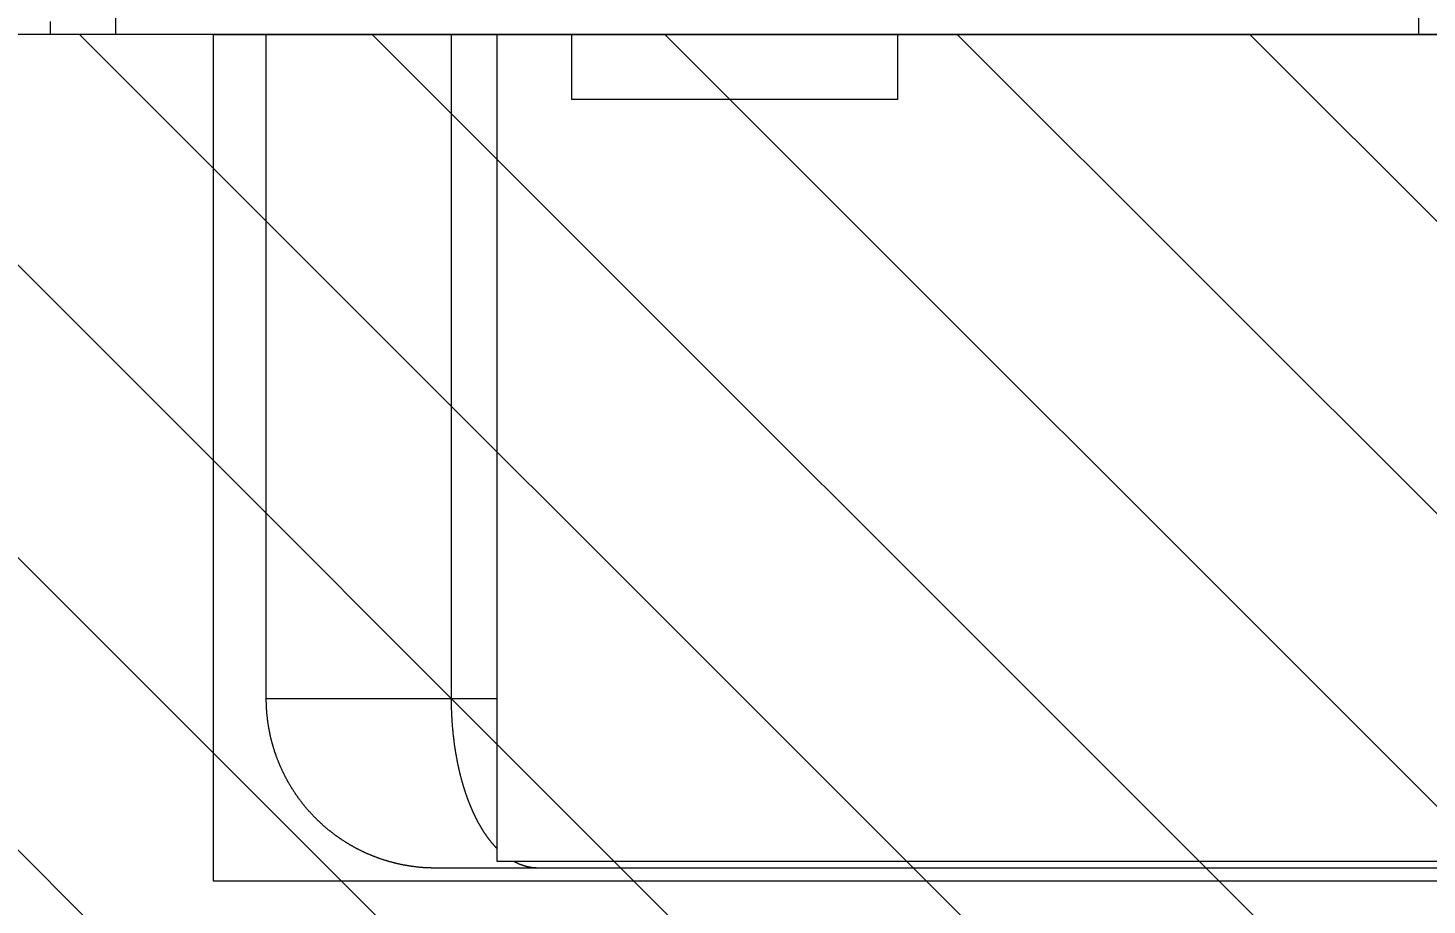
# Model space of a CAD drawing. Header units: millimetres. Extents: x 5622 to 8918, y 2044 to 6634.
# Drawn here: x 7401 to 7422.47, y 2897.48 to 2910.95 of the extents above; entities that cross this region are included whole.
import ezdxf

# ---------------------------------------------------------------- set-up
doc = ezdxf.new("R2010")
doc.units = ezdxf.units.MM
doc.linetypes.add('BEARBEITUNGEN', pattern=[0])
doc.linetypes.add('NASCOSTA', pattern=[9.525, 6.35, -3.175])
doc.layers.add('DS_ST_quote 1_50', color=7, linetype='Continuous')
for name, color, linetype, lineweight in [('F_ARREDI', 7, 'Continuous', 5), ('F_FERRAMENTA', 253, 'Continuous', 5), ('F_Guide', 1, 'Continuous', 9), ('F_MULTI laminato OPACO_retino', 1, 'Continuous', 5), ('F_Proiezioni', 253, 'NASCOSTA', 9)]:
    doc.layers.add(name, color=color, linetype=linetype, lineweight=lineweight)
doc.styles.add('ARIAL', font='arial.ttf')
doc.dimstyles.new('ISO-100', dxfattribs={"dimtxt": 100, "dimasz": 5, "dimexe": 0.25, "dimexo": 6, "dimgap": 6, "dimtad": 1, "dimtxsty": 'ARIAL', "dimblk": 'ARCHTICK', "dimcen": 2.5, "dimdle": 15, "dimse1": 1, "dimse2": 1, "dimclrd": 256, "dimclre": 256, "dimclrt": 256, "dimadec": 0, "dimazin": 0, "dimtfac": 1, "dimtmove": 0, "dimatfit": 3, "dimldrblk": 'ARCHTICK', "dimfxl": 1, "dimlwd": -1, "dimlwe": -1, "dimarcsym": 0})

# ---------------------------------------------------------------- blocks, each defined once
blk = doc.blocks.new('CERNIERA_batttuta_pianta')
at = {"layer": 'F_FERRAMENTA'}
for p, q in [((813204.311, 528412.963), (813204.311, 528415.163)), ((813224.311, 528412.963), (813224.311, 528415.163)), ((813188.411, 528412.963), (813225.311, 528412.963)), ((813210.923, 528412.963), (813210.923, 528412.963)), ((813217.698, 528412.963), (813217.698, 528412.963)), ((813218.459, 528400.263), (813218.459, 528412.963)), ((813219.159, 528402.763), (813219.159, 528412.963)), ((813222.001, 528402.763), (813222.001, 528412.963)), ((813225.311, 528412.963), (813225.311, 528413.163)), ((813218.459, 528402.763), (813219.159, 528402.763)), ((813219.157, 528402.644), (813219.158, 528402.653)), ((813219.158, 528402.712), (813219.159, 528402.72)), ((813219.158, 528402.703), (813219.158, 528402.712)), ((813219.158, 528402.695), (813219.158, 528402.703)), ((813219.158, 528402.686), (813219.158, 528402.695)), ((813219.158, 528402.678), (813219.158, 528402.686)), ((813219.158, 528402.669), (813219.158, 528402.678)), ((813219.158, 528402.661), (813219.158, 528402.669)), ((813219.158, 528402.653), (813219.158, 528402.661)), ((813219.159, 528402.763), (813222.001, 528402.763)), ((813219.159, 528402.754), (813219.159, 528402.763)), ((813219.159, 528402.746), (813219.159, 528402.754)), ((813219.159, 528402.737), (813219.159, 528402.746)), ((813219.159, 528402.729), (813219.159, 528402.737)), ((813219.159, 528402.72), (813219.159, 528402.729)), ((813221.999, 528402.675), (813222, 528402.683)), ((813221.999, 528402.667), (813221.999, 528402.675)), ((813221.999, 528402.659), (813221.999, 528402.667)), ((813221.999, 528402.651), (813221.999, 528402.659)), ((813222, 528402.707), (813222.001, 528402.715)), ((813222, 528402.699), (813222, 528402.707)), ((813222, 528402.691), (813222, 528402.699)), ((813222, 528402.683), (813222, 528402.691)), ((813222.001, 528402.755), (813222.001, 528402.763)), ((813222.001, 528402.747), (813222.001, 528402.755)), ((813222.001, 528402.739), (813222.001, 528402.747)), ((813222.001, 528402.731), (813222.001, 528402.739)), ((813222.001, 528402.723), (813222.001, 528402.731)), ((813222.001, 528402.715), (813222.001, 528402.723)), ((813219.148, 528402.434), (813219.149, 528402.443)), ((813219.149, 528402.443), (813219.15, 528402.451)), ((813219.15, 528402.468), (813219.151, 528402.476)), ((813219.15, 528402.46), (813219.15, 528402.468)), ((813219.15, 528402.451), (813219.15, 528402.46)), ((813219.151, 528402.485), (813219.152, 528402.493)), ((813219.151, 528402.476), (813219.151, 528402.485)), ((813219.152, 528402.501), (813219.153, 528402.51)), ((813219.152, 528402.493), (813219.152, 528402.501)), ((813219.153, 528402.526), (813219.154, 528402.535)), ((813219.153, 528402.518), (813219.153, 528402.526)), ((813219.153, 528402.51), (813219.153, 528402.518)), ((813219.154, 528402.552), (813219.155, 528402.56)), ((813219.154, 528402.543), (813219.154, 528402.552)), ((813219.154, 528402.535), (813219.154, 528402.543)), ((813219.155, 528402.577), (813219.156, 528402.585)), ((813219.155, 528402.568), (813219.155, 528402.577)), ((813219.155, 528402.56), (813219.155, 528402.568)), ((813219.156, 528402.602), (813219.157, 528402.61)), ((813219.156, 528402.594), (813219.156, 528402.602)), ((813219.156, 528402.585), (813219.156, 528402.594)), ((813219.157, 528402.636), (813219.157, 528402.644)), ((813219.157, 528402.627), (813219.157, 528402.636)), ((813219.157, 528402.619), (813219.157, 528402.627)), ((813219.157, 528402.61), (813219.157, 528402.619)), ((813221.98, 528402.436), (813221.981, 528402.444)), ((813221.981, 528402.444), (813221.982, 528402.452)), ((813221.982, 528402.452), (813221.983, 528402.46)), ((813221.983, 528402.46), (813221.984, 528402.468)), ((813221.984, 528402.468), (813221.985, 528402.476)), ((813221.985, 528402.476), (813221.986, 528402.484)), ((813221.986, 528402.484), (813221.987, 528402.492)), ((813221.987, 528402.492), (813221.988, 528402.5)), ((813221.988, 528402.508), (813221.989, 528402.515)), ((813221.988, 528402.5), (813221.988, 528402.508)), ((813221.989, 528402.515), (813221.99, 528402.523)), ((813221.99, 528402.523), (813221.991, 528402.531)), ((813221.991, 528402.539), (813221.992, 528402.547)), ((813221.991, 528402.531), (813221.991, 528402.539)), ((813221.992, 528402.547), (813221.993, 528402.555)), ((813221.993, 528402.563), (813221.994, 528402.571)), ((813221.993, 528402.555), (813221.993, 528402.563)), ((813221.994, 528402.579), (813221.995, 528402.587)), ((813221.994, 528402.571), (813221.994, 528402.579)), ((813221.995, 528402.587), (813221.996, 528402.595)), ((813221.996, 528402.603), (813221.997, 528402.611)), ((813221.996, 528402.595), (813221.996, 528402.603)), ((813221.997, 528402.627), (813221.998, 528402.635)), ((813221.997, 528402.619), (813221.997, 528402.627)), ((813221.997, 528402.611), (813221.997, 528402.619)), ((813221.998, 528402.643), (813221.999, 528402.651)), ((813221.998, 528402.635), (813221.998, 528402.643)), ((813219.131, 528402.228), (813219.132, 528402.236)), ((813219.131, 528402.22), (813219.131, 528402.228)), ((813219.132, 528402.236), (813219.133, 528402.244)), ((813219.133, 528402.244), (813219.134, 528402.252)), ((813219.134, 528402.252), (813219.135, 528402.261)), ((813219.135, 528402.269), (813219.136, 528402.277)), ((813219.135, 528402.261), (813219.135, 528402.269)), ((813219.136, 528402.277), (813219.137, 528402.285)), ((813219.137, 528402.285), (813219.138, 528402.294)), ((813219.138, 528402.302), (813219.139, 528402.31)), ((813219.138, 528402.294), (813219.138, 528402.302)), ((813219.139, 528402.31), (813219.14, 528402.318)), ((813219.14, 528402.318), (813219.141, 528402.327)), ((813219.141, 528402.335), (813219.142, 528402.343)), ((813219.141, 528402.327), (813219.141, 528402.335)), ((813219.142, 528402.343), (813219.143, 528402.351)), ((813219.143, 528402.36), (813219.144, 528402.368)), ((813219.143, 528402.351), (813219.143, 528402.36)), ((813219.144, 528402.368), (813219.145, 528402.376)), ((813219.145, 528402.385), (813219.146, 528402.393)), ((813219.145, 528402.376), (813219.145, 528402.385)), ((813219.146, 528402.401), (813219.147, 528402.409)), ((813219.146, 528402.393), (813219.146, 528402.401)), ((813219.147, 528402.418), (813219.148, 528402.426)), ((813219.147, 528402.409), (813219.147, 528402.418)), ((813219.148, 528402.426), (813219.148, 528402.434)), ((813221.943, 528402.217), (813221.945, 528402.224)), ((813221.945, 528402.224), (813221.946, 528402.232)), ((813221.946, 528402.232), (813221.948, 528402.24)), ((813221.948, 528402.24), (813221.949, 528402.248)), ((813221.949, 528402.248), (813221.951, 528402.256)), ((813221.951, 528402.256), (813221.953, 528402.263)), ((813221.953, 528402.263), (813221.954, 528402.271)), ((813221.954, 528402.271), (813221.956, 528402.279)), ((813221.956, 528402.279), (813221.957, 528402.287)), ((813221.957, 528402.287), (813221.959, 528402.295)), ((813221.959, 528402.295), (813221.96, 528402.303)), ((813221.96, 528402.303), (813221.961, 528402.31)), ((813221.961, 528402.31), (813221.963, 528402.318)), ((813221.963, 528402.318), (813221.964, 528402.326)), ((813221.964, 528402.326), (813221.965, 528402.334)), ((813221.965, 528402.334), (813221.967, 528402.342)), ((813221.967, 528402.342), (813221.968, 528402.35)), ((813221.968, 528402.35), (813221.969, 528402.357)), ((813221.969, 528402.357), (813221.97, 528402.365)), ((813221.97, 528402.365), (813221.972, 528402.373)), ((813221.972, 528402.373), (813221.973, 528402.381)), ((813221.973, 528402.381), (813221.974, 528402.389)), ((813221.974, 528402.389), (813221.975, 528402.397)), ((813221.975, 528402.397), (813221.976, 528402.405)), ((813221.976, 528402.405), (813221.977, 528402.413)), ((813221.977, 528402.413), (813221.978, 528402.42)), ((813221.978, 528402.42), (813221.979, 528402.428)), ((813221.979, 528402.428), (813221.98, 528402.436)), ((813219.103, 528402.001), (813219.104, 528402.009)), ((813219.104, 528402.009), (813219.105, 528402.017)), ((813219.105, 528402.017), (813219.106, 528402.025)), ((813219.106, 528402.025), (813219.107, 528402.033)), ((813219.107, 528402.033), (813219.108, 528402.041)), ((813219.108, 528402.041), (813219.11, 528402.049)), ((813219.11, 528402.049), (813219.111, 528402.057)), ((813219.111, 528402.057), (813219.112, 528402.065)), ((813219.112, 528402.065), (813219.113, 528402.073)), ((813219.113, 528402.073), (813219.114, 528402.081)), ((813219.114, 528402.081), (813219.115, 528402.089)), ((813219.115, 528402.089), (813219.116, 528402.097)), ((813219.116, 528402.097), (813219.117, 528402.106)), ((813219.117, 528402.106), (813219.118, 528402.114)), ((813219.118, 528402.114), (813219.119, 528402.122)), ((813219.119, 528402.122), (813219.12, 528402.13)), ((813219.12, 528402.13), (813219.121, 528402.138)), ((813219.121, 528402.138), (813219.122, 528402.146)), ((813219.122, 528402.146), (813219.123, 528402.154)), ((813219.123, 528402.154), (813219.124, 528402.162)), ((813219.124, 528402.162), (813219.125, 528402.171)), ((813219.125, 528402.171), (813219.126, 528402.179)), ((813219.126, 528402.179), (813219.127, 528402.187)), ((813219.127, 528402.187), (813219.128, 528402.195)), ((813219.128, 528402.195), (813219.129, 528402.203)), ((813219.129, 528402.203), (813219.13, 528402.211)), ((813219.13, 528402.211), (813219.131, 528402.22)), ((813221.887, 528402.001), (813221.889, 528402.009)), ((813221.889, 528402.009), (813221.892, 528402.016)), ((813221.892, 528402.016), (813221.894, 528402.024)), ((813221.894, 528402.024), (813221.896, 528402.032)), ((813221.896, 528402.032), (813221.898, 528402.039)), ((813221.898, 528402.039), (813221.9, 528402.047)), ((813221.9, 528402.047), (813221.903, 528402.054)), ((813221.903, 528402.054), (813221.905, 528402.062)), ((813221.905, 528402.062), (813221.907, 528402.07)), ((813221.907, 528402.07), (813221.909, 528402.077)), ((813221.909, 528402.077), (813221.911, 528402.085)), ((813221.911, 528402.085), (813221.913, 528402.093)), ((813221.913, 528402.093), (813221.915, 528402.101)), ((813221.915, 528402.101), (813221.917, 528402.108)), ((813221.917, 528402.108), (813221.919, 528402.116)), ((813221.919, 528402.116), (813221.921, 528402.124)), ((813221.921, 528402.124), (813221.923, 528402.131)), ((813221.923, 528402.131), (813221.925, 528402.139)), ((813221.925, 528402.139), (813221.927, 528402.147)), ((813221.927, 528402.147), (813221.929, 528402.155)), ((813221.929, 528402.155), (813221.931, 528402.162)), ((813221.931, 528402.162), (813221.933, 528402.17)), ((813221.933, 528402.17), (813221.934, 528402.178)), ((813221.934, 528402.178), (813221.936, 528402.186)), ((813221.936, 528402.186), (813221.938, 528402.193)), ((813221.938, 528402.193), (813221.94, 528402.201)), ((813221.94, 528402.201), (813221.941, 528402.209)), ((813221.941, 528402.209), (813221.943, 528402.217)), ((813219.065, 528401.789), (813219.067, 528401.796)), ((813219.067, 528401.796), (813219.068, 528401.804)), ((813219.068, 528401.804), (813219.07, 528401.812)), ((813219.07, 528401.812), (813219.071, 528401.819)), ((813219.071, 528401.819), (813219.073, 528401.827)), ((813219.073, 528401.827), (813219.074, 528401.835)), ((813219.074, 528401.835), (813219.076, 528401.843)), ((813219.076, 528401.843), (813219.077, 528401.851)), ((813219.077, 528401.851), (813219.079, 528401.858)), ((813219.079, 528401.858), (813219.08, 528401.866)), ((813219.08, 528401.866), (813219.082, 528401.874)), ((813219.082, 528401.874), (813219.083, 528401.882)), ((813219.083, 528401.882), (813219.084, 528401.89)), ((813219.084, 528401.89), (813219.086, 528401.898)), ((813219.086, 528401.898), (813219.087, 528401.906)), ((813219.087, 528401.906), (813219.089, 528401.914)), ((813219.089, 528401.914), (813219.09, 528401.921)), ((813219.09, 528401.921), (813219.091, 528401.929)), ((813219.091, 528401.929), (813219.093, 528401.937)), ((813219.093, 528401.937), (813219.094, 528401.945)), ((813219.094, 528401.945), (813219.095, 528401.953)), ((813219.095, 528401.953), (813219.096, 528401.961)), ((813219.096, 528401.961), (813219.098, 528401.969)), ((813219.098, 528401.969), (813219.099, 528401.977)), ((813219.099, 528401.977), (813219.1, 528401.985)), ((813219.1, 528401.985), (813219.101, 528401.993)), ((813219.101, 528401.993), (813219.103, 528402.001)), ((813221.812, 528401.791), (813221.815, 528401.798)), ((813221.815, 528401.798), (813221.818, 528401.805)), ((813221.818, 528401.805), (813221.821, 528401.813)), ((813221.821, 528401.813), (813221.824, 528401.82)), ((813221.824, 528401.82), (813221.827, 528401.828)), ((813221.827, 528401.828), (813221.83, 528401.835)), ((813221.83, 528401.835), (813221.833, 528401.843)), ((813221.833, 528401.843), (813221.836, 528401.85)), ((813221.836, 528401.85), (813221.838, 528401.858)), ((813221.838, 528401.858), (813221.841, 528401.865)), ((813221.841, 528401.865), (813221.844, 528401.873)), ((813221.844, 528401.873), (813221.847, 528401.88)), ((813221.847, 528401.88), (813221.849, 528401.888)), ((813221.849, 528401.888), (813221.852, 528401.895)), ((813221.852, 528401.895), (813221.855, 528401.903)), ((813221.855, 528401.903), (813221.857, 528401.91)), ((813221.857, 528401.91), (813221.86, 528401.918)), ((813221.86, 528401.918), (813221.862, 528401.925)), ((813221.862, 528401.925), (813221.865, 528401.933)), ((813221.865, 528401.933), (813221.868, 528401.94)), ((813221.868, 528401.94), (813221.87, 528401.948)), ((813221.87, 528401.948), (813221.873, 528401.955)), ((813221.873, 528401.955), (813221.875, 528401.963)), ((813221.875, 528401.963), (813221.877, 528401.971)), ((813221.877, 528401.971), (813221.88, 528401.978)), ((813221.88, 528401.978), (813221.882, 528401.986)), ((813221.882, 528401.986), (813221.885, 528401.993)), ((813221.885, 528401.993), (813221.887, 528402.001)), ((813219.018, 528401.578), (813219.02, 528401.585)), ((813219.02, 528401.585), (813219.021, 528401.593)), ((813219.021, 528401.593), (813219.023, 528401.6)), ((813219.023, 528401.6), (813219.025, 528401.607)), ((813219.025, 528401.607), (813219.027, 528401.615)), ((813219.027, 528401.615), (813219.029, 528401.622)), ((813219.029, 528401.622), (813219.031, 528401.63)), ((813219.031, 528401.63), (813219.032, 528401.637)), ((813219.032, 528401.637), (813219.034, 528401.644)), ((813219.034, 528401.644), (813219.036, 528401.652)), ((813219.036, 528401.652), (813219.038, 528401.659)), ((813219.038, 528401.659), (813219.039, 528401.667)), ((813219.039, 528401.667), (813219.041, 528401.674)), ((813219.041, 528401.674), (813219.043, 528401.682)), ((813219.043, 528401.682), (813219.044, 528401.689)), ((813219.044, 528401.689), (813219.046, 528401.697)), ((813219.046, 528401.697), (813219.048, 528401.705)), ((813219.048, 528401.705), (813219.049, 528401.712)), ((813219.049, 528401.712), (813219.051, 528401.72)), ((813219.051, 528401.72), (813219.053, 528401.727)), ((813219.053, 528401.727), (813219.054, 528401.735)), ((813219.054, 528401.735), (813219.056, 528401.743)), ((813219.056, 528401.743), (813219.058, 528401.75)), ((813219.058, 528401.75), (813219.059, 528401.758)), ((813219.059, 528401.758), (813219.061, 528401.765)), ((813219.061, 528401.765), (813219.062, 528401.773)), ((813219.062, 528401.773), (813219.064, 528401.781)), ((813219.064, 528401.781), (813219.065, 528401.789)), ((813221.713, 528401.573), (813221.717, 528401.58)), ((813221.717, 528401.58), (813221.72, 528401.587)), ((813221.72, 528401.587), (813221.724, 528401.595)), ((813221.724, 528401.595), (813221.727, 528401.602)), ((813221.727, 528401.602), (813221.731, 528401.609)), ((813221.731, 528401.609), (813221.734, 528401.616)), ((813221.734, 528401.616), (813221.738, 528401.623)), ((813221.738, 528401.623), (813221.741, 528401.63)), ((813221.741, 528401.63), (813221.745, 528401.637)), ((813221.745, 528401.637), (813221.748, 528401.645)), ((813221.748, 528401.645), (813221.752, 528401.652)), ((813221.752, 528401.652), (813221.755, 528401.659)), ((813221.755, 528401.659), (813221.759, 528401.666)), ((813221.759, 528401.666), (813221.762, 528401.673)), ((813221.762, 528401.673), (813221.765, 528401.681)), ((813221.765, 528401.681), (813221.768, 528401.688)), ((813221.768, 528401.688), (813221.772, 528401.695)), ((813221.772, 528401.695), (813221.775, 528401.702)), ((813221.775, 528401.702), (813221.778, 528401.71)), ((813221.778, 528401.71), (813221.781, 528401.717)), ((813221.781, 528401.717), (813221.785, 528401.724)), ((813221.785, 528401.724), (813221.788, 528401.732)), ((813221.788, 528401.732), (813221.791, 528401.739)), ((813221.791, 528401.739), (813221.794, 528401.746)), ((813221.794, 528401.746), (813221.797, 528401.754)), ((813221.797, 528401.754), (813221.8, 528401.761)), ((813221.8, 528401.761), (813221.803, 528401.768)), ((813221.803, 528401.768), (813221.806, 528401.776)), ((813221.806, 528401.776), (813221.809, 528401.783)), ((813221.809, 528401.783), (813221.812, 528401.791)), ((813218.955, 528401.358), (813218.957, 528401.365)), ((813218.957, 528401.365), (813218.959, 528401.372)), ((813218.959, 528401.372), (813218.961, 528401.379)), ((813218.961, 528401.379), (813218.964, 528401.386)), ((813218.964, 528401.386), (813218.966, 528401.393)), ((813218.966, 528401.393), (813218.968, 528401.399)), ((813218.968, 528401.399), (813218.97, 528401.406)), ((813218.97, 528401.406), (813218.972, 528401.413)), ((813218.972, 528401.413), (813218.974, 528401.42)), ((813218.974, 528401.42), (813218.976, 528401.427)), ((813218.976, 528401.427), (813218.978, 528401.434)), ((813218.978, 528401.434), (813218.98, 528401.441)), ((813218.98, 528401.441), (813218.983, 528401.448)), ((813218.983, 528401.448), (813218.985, 528401.456)), ((813218.985, 528401.456), (813218.987, 528401.463)), ((813218.987, 528401.463), (813218.989, 528401.47)), ((813218.989, 528401.47), (813218.991, 528401.477)), ((813218.991, 528401.477), (813218.993, 528401.484)), ((813218.993, 528401.484), (813218.995, 528401.491)), ((813218.995, 528401.491), (813218.997, 528401.498)), ((813218.997, 528401.498), (813218.999, 528401.505)), ((813218.999, 528401.505), (813219.001, 528401.513)), ((813219.001, 528401.513), (813219.003, 528401.52)), ((813219.003, 528401.52), (813219.004, 528401.527)), ((813219.004, 528401.527), (813219.006, 528401.534)), ((813219.006, 528401.534), (813219.008, 528401.542)), ((813219.008, 528401.542), (813219.01, 528401.549)), ((813219.01, 528401.549), (813219.012, 528401.556)), ((813219.012, 528401.556), (813219.014, 528401.563)), ((813219.014, 528401.563), (813219.016, 528401.571)), ((813219.016, 528401.571), (813219.018, 528401.578)), ((813221.59, 528401.36), (813221.594, 528401.367)), ((813221.594, 528401.367), (813221.599, 528401.373)), ((813221.599, 528401.373), (813221.603, 528401.38)), ((813221.603, 528401.38), (813221.607, 528401.387)), ((813221.607, 528401.387), (813221.611, 528401.394)), ((813221.611, 528401.394), (813221.616, 528401.4)), ((813221.616, 528401.4), (813221.62, 528401.407)), ((813221.62, 528401.407), (813221.624, 528401.414)), ((813221.624, 528401.414), (813221.628, 528401.421)), ((813221.628, 528401.421), (813221.632, 528401.427)), ((813221.632, 528401.427), (813221.636, 528401.434)), ((813221.636, 528401.434), (813221.64, 528401.441)), ((813221.64, 528401.441), (813221.644, 528401.448)), ((813221.644, 528401.448), (813221.648, 528401.455)), ((813221.648, 528401.455), (813221.652, 528401.462)), ((813221.652, 528401.462), (813221.656, 528401.469)), ((813221.656, 528401.469), (813221.66, 528401.475)), ((813221.66, 528401.475), (813221.664, 528401.482)), ((813221.664, 528401.482), (813221.668, 528401.489)), ((813221.668, 528401.489), (813221.672, 528401.496)), ((813221.672, 528401.496), (813221.676, 528401.503)), ((813221.676, 528401.503), (813221.679, 528401.51)), ((813221.679, 528401.51), (813221.683, 528401.517)), ((813221.683, 528401.517), (813221.687, 528401.524)), ((813221.687, 528401.524), (813221.691, 528401.531)), ((813221.691, 528401.531), (813221.695, 528401.538)), ((813221.695, 528401.538), (813221.698, 528401.545)), ((813221.698, 528401.545), (813221.702, 528401.552)), ((813221.702, 528401.552), (813221.706, 528401.559)), ((813221.706, 528401.559), (813221.709, 528401.566)), ((813221.709, 528401.566), (813221.713, 528401.573)), ((813218.879, 528401.147), (813218.882, 528401.153)), ((813218.882, 528401.153), (813218.884, 528401.159)), ((813218.884, 528401.159), (813218.887, 528401.166)), ((813218.887, 528401.166), (813218.889, 528401.172)), ((813218.889, 528401.172), (813218.892, 528401.179)), ((813218.892, 528401.179), (813218.894, 528401.185)), ((813218.894, 528401.185), (813218.897, 528401.192)), ((813218.897, 528401.192), (813218.899, 528401.198)), ((813218.899, 528401.198), (813218.902, 528401.205)), ((813218.902, 528401.205), (813218.904, 528401.211)), ((813218.904, 528401.211), (813218.907, 528401.218)), ((813218.907, 528401.218), (813218.909, 528401.224)), ((813218.909, 528401.224), (813218.911, 528401.231)), ((813218.911, 528401.231), (813218.914, 528401.237)), ((813218.914, 528401.237), (813218.916, 528401.244)), ((813218.916, 528401.244), (813218.918, 528401.25)), ((813218.918, 528401.25), (813218.921, 528401.257)), ((813218.921, 528401.257), (813218.923, 528401.264)), ((813218.923, 528401.264), (813218.925, 528401.27)), ((813218.925, 528401.27), (813218.928, 528401.277)), ((813218.928, 528401.277), (813218.93, 528401.284)), ((813218.93, 528401.284), (813218.932, 528401.29)), ((813218.932, 528401.29), (813218.935, 528401.297)), ((813218.935, 528401.297), (813218.937, 528401.304)), ((813218.937, 528401.304), (813218.939, 528401.31)), ((813218.939, 528401.31), (813218.942, 528401.317)), ((813218.942, 528401.317), (813218.944, 528401.324)), ((813218.944, 528401.324), (813218.946, 528401.331)), ((813218.946, 528401.331), (813218.948, 528401.338)), ((813218.948, 528401.338), (813218.95, 528401.344)), ((813218.95, 528401.344), (813218.953, 528401.351)), ((813218.953, 528401.351), (813218.955, 528401.358)), ((813221.438, 528401.147), (813221.443, 528401.153)), ((813221.443, 528401.153), (813221.448, 528401.159)), ((813221.448, 528401.159), (813221.453, 528401.166)), ((813221.453, 528401.166), (813221.458, 528401.172)), ((813221.458, 528401.172), (813221.463, 528401.178)), ((813221.463, 528401.178), (813221.467, 528401.185)), ((813221.467, 528401.185), (813221.472, 528401.191)), ((813221.472, 528401.191), (813221.477, 528401.197)), ((813221.477, 528401.197), (813221.482, 528401.204)), ((813221.482, 528401.204), (813221.486, 528401.21)), ((813221.486, 528401.21), (813221.491, 528401.216)), ((813221.491, 528401.216), (813221.496, 528401.223)), ((813221.496, 528401.223), (813221.501, 528401.229)), ((813221.501, 528401.229), (813221.505, 528401.235)), ((813221.505, 528401.235), (813221.51, 528401.242)), ((813221.51, 528401.242), (813221.515, 528401.248)), ((813221.515, 528401.248), (813221.519, 528401.255)), ((813221.519, 528401.255), (813221.524, 528401.261)), ((813221.524, 528401.261), (813221.528, 528401.268)), ((813221.528, 528401.268), (813221.533, 528401.274)), ((813221.533, 528401.274), (813221.537, 528401.281)), ((813221.537, 528401.281), (813221.542, 528401.287)), ((813221.542, 528401.287), (813221.546, 528401.294)), ((813221.546, 528401.294), (813221.551, 528401.3)), ((813221.551, 528401.3), (813221.555, 528401.307)), ((813221.555, 528401.307), (813221.56, 528401.314)), ((813221.56, 528401.314), (813221.564, 528401.32)), ((813221.564, 528401.32), (813221.569, 528401.327)), ((813221.569, 528401.327), (813221.573, 528401.333)), ((813221.573, 528401.333), (813221.577, 528401.34)), ((813221.577, 528401.34), (813221.582, 528401.347)), ((813221.582, 528401.347), (813221.586, 528401.353)), ((813221.586, 528401.353), (813221.59, 528401.36)), ((813218.783, 528400.93), (813218.786, 528400.936)), ((813218.786, 528400.936), (813218.788, 528400.942)), ((813218.788, 528400.942), (813218.791, 528400.948)), ((813218.791, 528400.948), (813218.794, 528400.953)), ((813218.794, 528400.953), (813218.797, 528400.959)), ((813218.797, 528400.959), (813218.8, 528400.965)), ((813218.8, 528400.965), (813218.802, 528400.971)), ((813218.802, 528400.971), (813218.805, 528400.976)), ((813218.805, 528400.976), (813218.808, 528400.982)), ((813218.808, 528400.982), (813218.811, 528400.988)), ((813218.811, 528400.988), (813218.813, 528400.994)), ((813218.813, 528400.994), (813218.816, 528401)), ((813218.816, 528401), (813218.819, 528401.006)), ((813218.819, 528401.006), (813218.822, 528401.012)), ((813218.822, 528401.012), (813218.824, 528401.018)), ((813218.824, 528401.018), (813218.827, 528401.024)), ((813218.827, 528401.024), (813218.83, 528401.03)), ((813218.83, 528401.03), (813218.833, 528401.036)), ((813218.833, 528401.036), (813218.835, 528401.042)), ((813218.835, 528401.042), (813218.838, 528401.048)), ((813218.838, 528401.048), (813218.841, 528401.054)), ((813218.841, 528401.054), (813218.843, 528401.06)), ((813218.843, 528401.06), (813218.846, 528401.066)), ((813218.846, 528401.066), (813218.848, 528401.072)), ((813218.848, 528401.072), (813218.851, 528401.078)), ((813218.851, 528401.078), (813218.854, 528401.084)), ((813218.854, 528401.084), (813218.856, 528401.09)), ((813218.856, 528401.09), (813218.859, 528401.097)), ((813218.859, 528401.097), (813218.862, 528401.103)), ((813218.862, 528401.103), (813218.864, 528401.109)), ((813218.864, 528401.109), (813218.867, 528401.115)), ((813218.867, 528401.115), (813218.869, 528401.122)), ((813218.869, 528401.122), (813218.872, 528401.128)), ((813218.872, 528401.128), (813218.874, 528401.134)), ((813218.874, 528401.134), (813218.877, 528401.14)), ((813218.877, 528401.14), (813218.879, 528401.147)), ((813221.248, 528400.933), (813221.254, 528400.939)), ((813221.254, 528400.939), (813221.26, 528400.945)), ((813221.26, 528400.945), (813221.265, 528400.95)), ((813221.265, 528400.95), (813221.271, 528400.956)), ((813221.271, 528400.956), (813221.276, 528400.962)), ((813221.276, 528400.962), (813221.282, 528400.967)), ((813221.282, 528400.967), (813221.287, 528400.973)), ((813221.287, 528400.973), (813221.293, 528400.979)), ((813221.293, 528400.979), (813221.298, 528400.985)), ((813221.298, 528400.985), (813221.304, 528400.991)), ((813221.304, 528400.991), (813221.309, 528400.996)), ((813221.309, 528400.996), (813221.314, 528401.002)), ((813221.314, 528401.002), (813221.32, 528401.008)), ((813221.32, 528401.008), (813221.325, 528401.014)), ((813221.325, 528401.014), (813221.33, 528401.02)), ((813221.33, 528401.02), (813221.336, 528401.026)), ((813221.336, 528401.026), (813221.341, 528401.032)), ((813221.341, 528401.032), (813221.346, 528401.038)), ((813221.346, 528401.038), (813221.352, 528401.044)), ((813221.352, 528401.044), (813221.357, 528401.049)), ((813221.357, 528401.049), (813221.362, 528401.055)), ((813221.362, 528401.055), (813221.367, 528401.061)), ((813221.367, 528401.061), (813221.372, 528401.067)), ((813221.372, 528401.067), (813221.378, 528401.074)), ((813221.378, 528401.074), (813221.383, 528401.08)), ((813221.383, 528401.08), (813221.388, 528401.086)), ((813221.388, 528401.086), (813221.393, 528401.092)), ((813221.393, 528401.092), (813221.398, 528401.098)), ((813221.398, 528401.098), (813221.403, 528401.104)), ((813221.403, 528401.104), (813221.408, 528401.11)), ((813221.408, 528401.11), (813221.413, 528401.116)), ((813221.413, 528401.116), (813221.418, 528401.122)), ((813221.418, 528401.122), (813221.423, 528401.128)), ((813221.423, 528401.128), (813221.428, 528401.135)), ((813221.428, 528401.135), (813221.433, 528401.141)), ((813221.433, 528401.141), (813221.438, 528401.147)), ((813218.66, 528400.715), (813218.663, 528400.72)), ((813218.663, 528400.72), (813218.666, 528400.725)), ((813218.666, 528400.725), (813218.669, 528400.73)), ((813218.669, 528400.73), (813218.672, 528400.735)), ((813218.672, 528400.735), (813218.676, 528400.74)), ((813218.676, 528400.74), (813218.679, 528400.744)), ((813218.679, 528400.744), (813218.682, 528400.749)), ((813218.682, 528400.749), (813218.685, 528400.754)), ((813218.685, 528400.754), (813218.688, 528400.759)), ((813218.688, 528400.759), (813218.691, 528400.765)), ((813218.691, 528400.765), (813218.694, 528400.77)), ((813218.694, 528400.77), (813218.697, 528400.775)), ((813218.697, 528400.775), (813218.7, 528400.78)), ((813218.7, 528400.78), (813218.703, 528400.785)), ((813218.703, 528400.785), (813218.706, 528400.79)), ((813218.706, 528400.79), (813218.709, 528400.795)), ((813218.709, 528400.795), (813218.712, 528400.8)), ((813218.712, 528400.8), (813218.715, 528400.806)), ((813218.715, 528400.806), (813218.718, 528400.811)), ((813218.718, 528400.811), (813218.721, 528400.816)), ((813218.721, 528400.816), (813218.724, 528400.821)), ((813218.724, 528400.821), (813218.727, 528400.826)), ((813218.727, 528400.826), (813218.73, 528400.832)), ((813218.73, 528400.832), (813218.733, 528400.837)), ((813218.733, 528400.837), (813218.736, 528400.842)), ((813218.736, 528400.842), (813218.739, 528400.848)), ((813218.739, 528400.848), (813218.742, 528400.853)), ((813218.742, 528400.853), (813218.745, 528400.859)), ((813218.745, 528400.859), (813218.748, 528400.864)), ((813218.748, 528400.864), (813218.751, 528400.869)), ((813218.751, 528400.869), (813218.754, 528400.875)), ((813218.754, 528400.875), (813218.757, 528400.88)), ((813218.757, 528400.88), (813218.76, 528400.886)), ((813218.76, 528400.886), (813218.763, 528400.891)), ((813218.763, 528400.891), (813218.766, 528400.897)), ((813218.766, 528400.897), (813218.768, 528400.902)), ((813218.768, 528400.902), (813218.771, 528400.908)), ((813218.771, 528400.908), (813218.774, 528400.914)), ((813218.774, 528400.914), (813218.777, 528400.919)), ((813218.777, 528400.919), (813218.78, 528400.925)), ((813218.78, 528400.925), (813218.783, 528400.93)), ((813221.006, 528400.717), (813221.012, 528400.722)), ((813221.012, 528400.722), (813221.018, 528400.727)), ((813221.018, 528400.727), (813221.025, 528400.732)), ((813221.025, 528400.732), (813221.031, 528400.737)), ((813221.031, 528400.737), (813221.037, 528400.742)), ((813221.037, 528400.742), (813221.043, 528400.747)), ((813221.043, 528400.747), (813221.049, 528400.752)), ((813221.049, 528400.752), (813221.055, 528400.757)), ((813221.055, 528400.757), (813221.061, 528400.762)), ((813221.061, 528400.762), (813221.068, 528400.767)), ((813221.068, 528400.767), (813221.074, 528400.772)), ((813221.074, 528400.772), (813221.08, 528400.777)), ((813221.08, 528400.777), (813221.086, 528400.782)), ((813221.086, 528400.782), (813221.092, 528400.787)), ((813221.092, 528400.787), (813221.098, 528400.793)), ((813221.098, 528400.793), (813221.104, 528400.798)), ((813221.104, 528400.798), (813221.11, 528400.803)), ((813221.11, 528400.803), (813221.116, 528400.808)), ((813221.116, 528400.808), (813221.122, 528400.813)), ((813221.122, 528400.813), (813221.128, 528400.819)), ((813221.128, 528400.819), (813221.133, 528400.824)), ((813221.133, 528400.824), (813221.139, 528400.829)), ((813221.139, 528400.829), (813221.145, 528400.834)), ((813221.145, 528400.834), (813221.151, 528400.84)), ((813221.151, 528400.84), (813221.157, 528400.845)), ((813221.157, 528400.845), (813221.163, 528400.85)), ((813221.163, 528400.85), (813221.169, 528400.856)), ((813221.169, 528400.856), (813221.174, 528400.861)), ((813221.174, 528400.861), (813221.18, 528400.867)), ((813221.18, 528400.867), (813221.186, 528400.872)), ((813221.186, 528400.872), (813221.192, 528400.878)), ((813221.192, 528400.878), (813221.197, 528400.883)), ((813221.197, 528400.883), (813221.203, 528400.889)), ((813221.203, 528400.889), (813221.209, 528400.894)), ((813221.209, 528400.894), (813221.215, 528400.9)), ((813221.215, 528400.9), (813221.22, 528400.905)), ((813221.22, 528400.905), (813221.226, 528400.911)), ((813221.226, 528400.911), (813221.232, 528400.916)), ((813221.232, 528400.916), (813221.237, 528400.922)), ((813221.237, 528400.922), (813221.243, 528400.928)), ((813221.243, 528400.928), (813221.248, 528400.933)), ((813218.497, 528400.502), (813218.501, 528400.506)), ((813218.501, 528400.506), (813218.504, 528400.51)), ((813218.504, 528400.51), (813218.508, 528400.514)), ((813218.508, 528400.514), (813218.511, 528400.518)), ((813218.511, 528400.518), (813218.515, 528400.522)), ((813218.515, 528400.522), (813218.518, 528400.526)), ((813218.518, 528400.526), (813218.521, 528400.53)), ((813218.521, 528400.53), (813218.525, 528400.534)), ((813218.525, 528400.534), (813218.528, 528400.538)), ((813218.528, 528400.538), (813218.532, 528400.542)), ((813218.532, 528400.542), (813218.535, 528400.546)), ((813218.535, 528400.546), (813218.539, 528400.55)), ((813218.539, 528400.55), (813218.542, 528400.554)), ((813218.542, 528400.554), (813218.545, 528400.558)), ((813218.545, 528400.558), (813218.549, 528400.562)), ((813218.549, 528400.562), (813218.552, 528400.566)), ((813218.552, 528400.566), (813218.555, 528400.571)), ((813218.555, 528400.571), (813218.559, 528400.575)), ((813218.559, 528400.575), (813218.562, 528400.579)), ((813218.562, 528400.579), (813218.566, 528400.583)), ((813218.566, 528400.583), (813218.569, 528400.588)), ((813218.569, 528400.588), (813218.572, 528400.592)), ((813218.572, 528400.592), (813218.576, 528400.596)), ((813218.576, 528400.596), (813218.579, 528400.6)), ((813218.579, 528400.6), (813218.582, 528400.605)), ((813218.582, 528400.605), (813218.586, 528400.609)), ((813218.586, 528400.609), (813218.589, 528400.614)), ((813218.589, 528400.614), (813218.592, 528400.618)), ((813218.592, 528400.618), (813218.595, 528400.622)), ((813218.595, 528400.622), (813218.599, 528400.627)), ((813218.599, 528400.627), (813218.602, 528400.631)), ((813218.602, 528400.631), (813218.605, 528400.636)), ((813218.605, 528400.636), (813218.609, 528400.64)), ((813218.609, 528400.64), (813218.612, 528400.645)), ((813218.612, 528400.645), (813218.615, 528400.649)), ((813218.615, 528400.649), (813218.618, 528400.654)), ((813218.618, 528400.654), (813218.622, 528400.658)), ((813218.622, 528400.658), (813218.625, 528400.663)), ((813218.625, 528400.663), (813218.628, 528400.668)), ((813218.628, 528400.668), (813218.631, 528400.672)), ((813218.631, 528400.672), (813218.634, 528400.677)), ((813218.634, 528400.677), (813218.638, 528400.682)), ((813218.638, 528400.682), (813218.641, 528400.686)), ((813218.641, 528400.686), (813218.644, 528400.691)), ((813218.644, 528400.691), (813218.647, 528400.696)), ((813218.647, 528400.696), (813218.65, 528400.701)), ((813218.65, 528400.701), (813218.654, 528400.705)), ((813218.654, 528400.705), (813218.657, 528400.71)), ((813218.657, 528400.71), (813218.66, 528400.715)), ((813220.685, 528400.502), (813220.692, 528400.506)), ((813220.692, 528400.506), (813220.699, 528400.51)), ((813220.699, 528400.51), (813220.705, 528400.513)), ((813220.705, 528400.513), (813220.712, 528400.517)), ((813220.712, 528400.517), (813220.719, 528400.521)), ((813220.719, 528400.521), (813220.726, 528400.525)), ((813220.726, 528400.525), (813220.733, 528400.529)), ((813220.733, 528400.529), (813220.739, 528400.534)), ((813220.739, 528400.534), (813220.746, 528400.538)), ((813220.746, 528400.538), (813220.753, 528400.542)), ((813220.753, 528400.542), (813220.76, 528400.546)), ((813220.76, 528400.546), (813220.766, 528400.55)), ((813220.766, 528400.55), (813220.773, 528400.554)), ((813220.773, 528400.554), (813220.78, 528400.558)), ((813220.78, 528400.558), (813220.787, 528400.563)), ((813220.787, 528400.563), (813220.793, 528400.567)), ((813220.793, 528400.567), (813220.8, 528400.571)), ((813220.8, 528400.571), (813220.807, 528400.575)), ((813220.807, 528400.575), (813220.813, 528400.579)), ((813220.813, 528400.579), (813220.82, 528400.584)), ((813220.82, 528400.584), (813220.826, 528400.588)), ((813220.826, 528400.588), (813220.833, 528400.592)), ((813220.833, 528400.592), (813220.84, 528400.597)), ((813220.84, 528400.597), (813220.846, 528400.601)), ((813220.846, 528400.601), (813220.853, 528400.606)), ((813220.853, 528400.606), (813220.859, 528400.61)), ((813220.859, 528400.61), (813220.866, 528400.614)), ((813220.866, 528400.614), (813220.872, 528400.619)), ((813220.872, 528400.619), (813220.879, 528400.623)), ((813220.879, 528400.623), (813220.885, 528400.628)), ((813220.885, 528400.628), (813220.892, 528400.632)), ((813220.892, 528400.632), (813220.898, 528400.637)), ((813220.898, 528400.637), (813220.905, 528400.642)), ((813220.905, 528400.642), (813220.911, 528400.646)), ((813220.911, 528400.646), (813220.918, 528400.651)), ((813220.918, 528400.651), (813220.924, 528400.655)), ((813220.924, 528400.655), (813220.93, 528400.66)), ((813220.93, 528400.66), (813220.937, 528400.665)), ((813220.937, 528400.665), (813220.943, 528400.669)), ((813220.943, 528400.669), (813220.949, 528400.674)), ((813220.949, 528400.674), (813220.956, 528400.679)), ((813220.956, 528400.679), (813220.962, 528400.683)), ((813220.962, 528400.683), (813220.968, 528400.688)), ((813220.968, 528400.688), (813220.975, 528400.693)), ((813220.975, 528400.693), (813220.981, 528400.698)), ((813220.981, 528400.698), (813220.987, 528400.703)), ((813220.987, 528400.703), (813220.994, 528400.707)), ((813220.994, 528400.707), (813221, 528400.712)), ((813221, 528400.712), (813221.006, 528400.717)), ((813218.459, 528400.462), (813218.462, 528400.465)), ((813218.462, 528400.465), (813218.466, 528400.469)), ((813218.466, 528400.469), (813218.469, 528400.472)), ((813218.469, 528400.472), (813218.473, 528400.476)), ((813218.473, 528400.476), (813218.476, 528400.48)), ((813218.476, 528400.48), (813218.48, 528400.484)), ((813218.48, 528400.484), (813218.483, 528400.487)), ((813218.483, 528400.487), (813218.487, 528400.491)), ((813218.487, 528400.491), (813218.49, 528400.495)), ((813218.49, 528400.495), (813218.494, 528400.499)), ((813218.494, 528400.499), (813218.497, 528400.502)), ((813220.201, 528400.289), (813220.208, 528400.291)), ((813220.208, 528400.291), (813220.216, 528400.294)), ((813220.216, 528400.294), (813220.223, 528400.296)), ((813220.223, 528400.296), (813220.231, 528400.299)), ((813220.231, 528400.299), (813220.238, 528400.301)), ((813220.238, 528400.301), (813220.246, 528400.304)), ((813220.246, 528400.304), (813220.253, 528400.306)), ((813220.253, 528400.306), (813220.261, 528400.309)), ((813220.261, 528400.309), (813220.268, 528400.311)), ((813220.268, 528400.311), (813220.276, 528400.314)), ((813220.276, 528400.314), (813220.283, 528400.317)), ((813220.283, 528400.317), (813220.291, 528400.319)), ((813220.291, 528400.319), (813220.298, 528400.322)), ((813220.298, 528400.322), (813220.305, 528400.325)), ((813220.305, 528400.325), (813220.313, 528400.328)), ((813220.313, 528400.328), (813220.32, 528400.33)), ((813220.32, 528400.33), (813220.328, 528400.333)), ((813220.328, 528400.333), (813220.335, 528400.336)), ((813220.335, 528400.336), (813220.342, 528400.339)), ((813220.342, 528400.339), (813220.35, 528400.342)), ((813220.35, 528400.342), (813220.357, 528400.345)), ((813220.357, 528400.345), (813220.364, 528400.348)), ((813220.364, 528400.348), (813220.372, 528400.351)), ((813220.372, 528400.351), (813220.379, 528400.354)), ((813220.379, 528400.354), (813220.386, 528400.357)), ((813220.386, 528400.357), (813220.394, 528400.36)), ((813220.394, 528400.36), (813220.401, 528400.363)), ((813220.401, 528400.363), (813220.408, 528400.366)), ((813220.408, 528400.366), (813220.416, 528400.369)), ((813220.416, 528400.369), (813220.423, 528400.372)), ((813220.423, 528400.372), (813220.43, 528400.375)), ((813220.43, 528400.375), (813220.437, 528400.378)), ((813220.437, 528400.378), (813220.445, 528400.381)), ((813220.445, 528400.381), (813220.452, 528400.384)), ((813220.452, 528400.384), (813220.459, 528400.388)), ((813220.459, 528400.388), (813220.466, 528400.391)), ((813220.466, 528400.391), (813220.474, 528400.394)), ((813220.474, 528400.394), (813220.481, 528400.397)), ((813220.481, 528400.397), (813220.488, 528400.401)), ((813220.488, 528400.401), (813220.495, 528400.404)), ((813220.495, 528400.404), (813220.502, 528400.407)), ((813220.502, 528400.407), (813220.51, 528400.411)), ((813220.51, 528400.411), (813220.517, 528400.414)), ((813220.517, 528400.414), (813220.524, 528400.418)), ((813220.524, 528400.418), (813220.531, 528400.421)), ((813220.531, 528400.421), (813220.538, 528400.424)), ((813220.538, 528400.424), (813220.545, 528400.428)), ((813220.545, 528400.428), (813220.552, 528400.431)), ((813220.552, 528400.431), (813220.559, 528400.435)), ((813220.559, 528400.435), (813220.566, 528400.438)), ((813220.566, 528400.438), (813220.574, 528400.442)), ((813220.574, 528400.442), (813220.581, 528400.446)), ((813220.581, 528400.446), (813220.588, 528400.449)), ((813220.588, 528400.449), (813220.595, 528400.453)), ((813220.595, 528400.453), (813220.602, 528400.456)), ((813220.602, 528400.456), (813220.609, 528400.46)), ((813220.609, 528400.46), (813220.616, 528400.464)), ((813220.616, 528400.464), (813220.623, 528400.467)), ((813220.623, 528400.467), (813220.63, 528400.471)), ((813220.63, 528400.471), (813220.637, 528400.475)), ((813220.637, 528400.475), (813220.643, 528400.479)), ((813220.643, 528400.479), (813220.65, 528400.482)), ((813220.65, 528400.482), (813220.657, 528400.486)), ((813220.657, 528400.486), (813220.664, 528400.49)), ((813220.664, 528400.49), (813220.671, 528400.494)), ((813220.671, 528400.494), (813220.678, 528400.498)), ((813220.678, 528400.498), (813220.685, 528400.502)), ((813191.011, 528400.163), (813219.401, 528400.163)), ((813193.857, 528400.263), (813218.459, 528400.263)), ((813217.817, 528400.163), (813217.821, 528400.163)), ((813217.821, 528400.163), (813217.825, 528400.163)), ((813217.825, 528400.163), (813217.829, 528400.163)), ((813217.829, 528400.163), (813217.833, 528400.163)), ((813217.833, 528400.163), (813217.838, 528400.163)), ((813217.838, 528400.163), (813217.842, 528400.163)), ((813217.842, 528400.163), (813217.846, 528400.163)), ((813217.846, 528400.163), (813217.85, 528400.163)), ((813217.85, 528400.163), (813217.854, 528400.163)), ((813217.854, 528400.163), (813217.858, 528400.164)), ((813217.858, 528400.164), (813217.862, 528400.164)), ((813217.862, 528400.164), (813217.866, 528400.164)), ((813217.866, 528400.164), (813217.87, 528400.164)), ((813217.87, 528400.164), (813217.874, 528400.165)), ((813217.874, 528400.165), (813217.879, 528400.165)), ((813217.879, 528400.165), (813217.883, 528400.165)), ((813217.883, 528400.165), (813217.887, 528400.166)), ((813217.887, 528400.166), (813217.891, 528400.166)), ((813217.891, 528400.166), (813217.895, 528400.167)), ((813217.895, 528400.167), (813217.899, 528400.167)), ((813217.899, 528400.167), (813217.903, 528400.167)), ((813217.903, 528400.167), (813217.907, 528400.168)), ((813217.907, 528400.168), (813217.911, 528400.168)), ((813217.911, 528400.168), (813217.915, 528400.169)), ((813217.915, 528400.169), (813217.919, 528400.169)), ((813217.919, 528400.169), (813217.924, 528400.17)), ((813217.924, 528400.17), (813217.928, 528400.171)), ((813217.928, 528400.171), (813217.932, 528400.171)), ((813217.932, 528400.171), (813217.936, 528400.172)), ((813217.936, 528400.172), (813217.94, 528400.172)), ((813217.94, 528400.172), (813217.944, 528400.173)), ((813217.944, 528400.173), (813217.948, 528400.174)), ((813217.948, 528400.174), (813217.952, 528400.175)), ((813217.952, 528400.175), (813217.956, 528400.175)), ((813217.956, 528400.175), (813217.96, 528400.176)), ((813217.96, 528400.176), (813217.964, 528400.177)), ((813217.964, 528400.177), (813217.968, 528400.178)), ((813217.968, 528400.178), (813217.972, 528400.178)), ((813217.972, 528400.178), (813217.976, 528400.179)), ((813217.976, 528400.179), (813217.98, 528400.18)), ((813217.98, 528400.18), (813217.984, 528400.181)), ((813217.984, 528400.181), (813217.989, 528400.182)), ((813217.989, 528400.182), (813217.993, 528400.183)), ((813217.993, 528400.183), (813217.997, 528400.184)), ((813217.997, 528400.184), (813218.001, 528400.185)), ((813218.001, 528400.185), (813218.005, 528400.186)), ((813218.005, 528400.186), (813218.009, 528400.187)), ((813218.009, 528400.187), (813218.013, 528400.188)), ((813218.013, 528400.188), (813218.017, 528400.189)), ((813218.017, 528400.189), (813218.021, 528400.19)), ((813218.021, 528400.19), (813218.025, 528400.191)), ((813218.025, 528400.191), (813218.029, 528400.192)), ((813218.029, 528400.192), (813218.033, 528400.194)), ((813218.033, 528400.194), (813218.037, 528400.195)), ((813218.037, 528400.195), (813218.041, 528400.196)), ((813218.041, 528400.196), (813218.045, 528400.197)), ((813218.045, 528400.197), (813218.049, 528400.198)), ((813218.049, 528400.198), (813218.053, 528400.2)), ((813218.053, 528400.2), (813218.057, 528400.201)), ((813218.057, 528400.201), (813218.061, 528400.202)), ((813218.061, 528400.202), (813218.065, 528400.204)), ((813218.065, 528400.204), (813218.069, 528400.205)), ((813218.069, 528400.205), (813218.073, 528400.206)), ((813218.073, 528400.206), (813218.077, 528400.208)), ((813218.077, 528400.208), (813218.081, 528400.209)), ((813218.081, 528400.209), (813218.085, 528400.211)), ((813218.085, 528400.211), (813218.089, 528400.212)), ((813218.089, 528400.212), (813218.093, 528400.214)), ((813218.093, 528400.214), (813218.097, 528400.215)), ((813218.097, 528400.215), (813218.101, 528400.217)), ((813218.101, 528400.217), (813218.105, 528400.218)), ((813218.105, 528400.218), (813218.109, 528400.22)), ((813218.109, 528400.22), (813218.113, 528400.222)), ((813218.113, 528400.222), (813218.117, 528400.223)), ((813218.117, 528400.223), (813218.121, 528400.225)), ((813218.121, 528400.225), (813218.125, 528400.226)), ((813218.125, 528400.226), (813218.129, 528400.228)), ((813218.129, 528400.228), (813218.133, 528400.23)), ((813218.133, 528400.23), (813218.137, 528400.232)), ((813218.137, 528400.232), (813218.141, 528400.233)), ((813218.141, 528400.233), (813218.145, 528400.235)), ((813218.145, 528400.235), (813218.148, 528400.237)), ((813218.148, 528400.237), (813218.152, 528400.239)), ((813218.152, 528400.239), (813218.156, 528400.241)), ((813218.156, 528400.241), (813218.16, 528400.243)), ((813218.16, 528400.243), (813218.164, 528400.244)), ((813218.164, 528400.244), (813218.168, 528400.246)), ((813218.168, 528400.246), (813218.172, 528400.248)), ((813218.172, 528400.248), (813218.176, 528400.25)), ((813218.176, 528400.25), (813218.18, 528400.252)), ((813218.18, 528400.252), (813218.184, 528400.254)), ((813218.184, 528400.254), (813218.188, 528400.256)), ((813218.188, 528400.256), (813218.192, 528400.258)), ((813218.192, 528400.258), (813218.196, 528400.26)), ((813218.196, 528400.26), (813218.199, 528400.263)), ((813219.401, 528400.163), (813219.409, 528400.163)), ((813219.409, 528400.163), (813219.417, 528400.163)), ((813219.417, 528400.163), (813219.425, 528400.163)), ((813219.425, 528400.163), (813219.433, 528400.163)), ((813219.433, 528400.163), (813219.44, 528400.163)), ((813219.44, 528400.163), (813219.448, 528400.163)), ((813219.448, 528400.163), (813219.456, 528400.163)), ((813219.456, 528400.163), (813219.464, 528400.163)), ((813219.464, 528400.163), (813219.472, 528400.164)), ((813219.472, 528400.164), (813219.48, 528400.164)), ((813219.48, 528400.164), (813219.488, 528400.164)), ((813219.488, 528400.164), (813219.496, 528400.164)), ((813219.496, 528400.164), (813219.504, 528400.165)), ((813219.504, 528400.165), (813219.511, 528400.165)), ((813219.511, 528400.165), (813219.519, 528400.165)), ((813219.519, 528400.165), (813219.527, 528400.166)), ((813219.527, 528400.166), (813219.535, 528400.166)), ((813219.535, 528400.166), (813219.543, 528400.166)), ((813219.543, 528400.166), (813219.551, 528400.167)), ((813219.551, 528400.167), (813219.559, 528400.167)), ((813219.559, 528400.167), (813219.567, 528400.168)), ((813219.567, 528400.168), (813219.574, 528400.168)), ((813219.574, 528400.168), (813219.582, 528400.169)), ((813219.582, 528400.169), (813219.59, 528400.169)), ((813219.59, 528400.169), (813219.598, 528400.17)), ((813219.598, 528400.17), (813219.606, 528400.171)), ((813219.606, 528400.171), (813219.614, 528400.171)), ((813219.614, 528400.171), (813219.622, 528400.172)), ((813219.622, 528400.172), (813219.629, 528400.173)), ((813219.629, 528400.173), (813219.637, 528400.173)), ((813219.637, 528400.173), (813219.645, 528400.174)), ((813219.645, 528400.174), (813219.653, 528400.175)), ((813219.653, 528400.175), (813219.661, 528400.176)), ((813219.661, 528400.176), (813219.669, 528400.176)), ((813219.669, 528400.176), (813219.677, 528400.177)), ((813219.677, 528400.177), (813219.684, 528400.178)), ((813219.684, 528400.178), (813219.692, 528400.179)), ((813219.692, 528400.179), (813219.7, 528400.18)), ((813219.7, 528400.18), (813219.708, 528400.181)), ((813219.708, 528400.181), (813219.716, 528400.182)), ((813219.716, 528400.182), (813219.724, 528400.183)), ((813219.724, 528400.183), (813219.731, 528400.184)), ((813219.731, 528400.184), (813219.739, 528400.185)), ((813219.739, 528400.185), (813219.747, 528400.186)), ((813219.747, 528400.186), (813219.755, 528400.187)), ((813219.755, 528400.187), (813219.763, 528400.188)), ((813219.763, 528400.188), (813219.771, 528400.189)), ((813219.771, 528400.189), (813219.778, 528400.19)), ((813219.778, 528400.19), (813219.786, 528400.191)), ((813219.786, 528400.191), (813219.794, 528400.192)), ((813219.794, 528400.192), (813219.802, 528400.194)), ((813219.802, 528400.194), (813219.81, 528400.195)), ((813219.81, 528400.195), (813219.817, 528400.196)), ((813219.817, 528400.196), (813219.825, 528400.197)), ((813219.825, 528400.197), (813219.833, 528400.199)), ((813219.833, 528400.199), (813219.841, 528400.2)), ((813219.841, 528400.2), (813219.848, 528400.201)), ((813219.848, 528400.201), (813219.856, 528400.203)), ((813219.856, 528400.203), (813219.864, 528400.204)), ((813219.864, 528400.204), (813219.872, 528400.206)), ((813219.872, 528400.206), (813219.88, 528400.207)), ((813219.88, 528400.207), (813219.887, 528400.208)), ((813219.887, 528400.208), (813219.895, 528400.21)), ((813219.895, 528400.21), (813219.903, 528400.211)), ((813219.903, 528400.211), (813219.911, 528400.213)), ((813219.911, 528400.213), (813219.918, 528400.215)), ((813219.918, 528400.215), (813219.926, 528400.216)), ((813219.926, 528400.216), (813219.934, 528400.218)), ((813219.934, 528400.218), (813219.942, 528400.219)), ((813219.942, 528400.219), (813219.949, 528400.221)), ((813219.949, 528400.221), (813219.957, 528400.223)), ((813219.957, 528400.223), (813219.965, 528400.224)), ((813219.965, 528400.224), (813219.972, 528400.226)), ((813219.972, 528400.226), (813219.98, 528400.228)), ((813219.98, 528400.228), (813219.988, 528400.23)), ((813219.988, 528400.23), (813219.995, 528400.231)), ((813219.995, 528400.231), (813220.003, 528400.233)), ((813220.003, 528400.233), (813220.011, 528400.235)), ((813220.011, 528400.235), (813220.019, 528400.237)), ((813220.019, 528400.237), (813220.026, 528400.239)), ((813220.026, 528400.239), (813220.034, 528400.241)), ((813220.034, 528400.241), (813220.042, 528400.243)), ((813220.042, 528400.243), (813220.049, 528400.245)), ((813220.049, 528400.245), (813220.057, 528400.247)), ((813220.057, 528400.247), (813220.064, 528400.249)), ((813220.064, 528400.249), (813220.072, 528400.251)), ((813220.072, 528400.251), (813220.08, 528400.253)), ((813220.08, 528400.253), (813220.087, 528400.255)), ((813220.087, 528400.255), (813220.095, 528400.257)), ((813220.095, 528400.257), (813220.103, 528400.259)), ((813220.103, 528400.259), (813220.11, 528400.261)), ((813220.11, 528400.261), (813220.118, 528400.263)), ((813220.118, 528400.263), (813220.125, 528400.265)), ((813220.125, 528400.265), (813220.133, 528400.268)), ((813220.133, 528400.268), (813220.141, 528400.27)), ((813220.141, 528400.27), (813220.148, 528400.272)), ((813220.148, 528400.272), (813220.156, 528400.274)), ((813220.156, 528400.274), (813220.163, 528400.277)), ((813220.163, 528400.277), (813220.171, 528400.279)), ((813220.171, 528400.279), (813220.178, 528400.281)), ((813220.178, 528400.281), (813220.186, 528400.284)), ((813220.186, 528400.284), (813220.193, 528400.286)), ((813220.193, 528400.286), (813220.201, 528400.289))]:
    blk.add_line(p, q, dxfattribs=at)
at = {"layer": 'F_Guide', "color": 14, "linetype": 'BEARBEITUNGEN', "true_color": 0xaa0000}
for points in [[(813222.811, 528412.963), (813187.811, 528412.963), (813187.811, 528399.963), (813222.811, 528399.963)], [(813212.311, 528411.963), (813217.311, 528411.963), (813217.311, 528412.963), (813212.311, 528412.963)], [(813212.311, 528411.963), (813217.311, 528411.963), (813217.311, 528412.963), (813212.311, 528412.963)]]:
    blk.add_lwpolyline(points, close=True, dxfattribs=at)
blk = doc.blocks.new('MOBILE_ingresso-living_rev.01_pianta')
at = {"layer": 'F_MULTI laminato OPACO_retino', "transparency": 33554687}
h = blk.add_hatch(dxfattribs=at)
h.set_pattern_fill('ANSI31', color=256)
h.set_pattern_definition([(45, (1e-10, -553.4697), (-2.245064, 2.245064), [])])
h.paths.add_polyline_path([(2589.767, -10906.34), (2571.767, -10906.34), (2571.767, -11356.34), (2589.767, -11356.34)])
blk.add_line((2571.767, -10947.84), (2571.767, -10957.84), dxfattribs=at)
blk.add_lwpolyline([(2589.767, -10906.34), (2571.767, -10906.34), (2571.767, -11356.34), (2589.767, -11356.34)], close=True, dxfattribs=at)
at = {"layer": 'F_Proiezioni'}
blk.add_arc((2571.767, -10898.84), 450, 270, 0, dxfattribs=at)
at = {"layer": 'F_MULTI laminato OPACO_retino', "transparency": 33554687, "xscale": -1, "rotation": 90}
blk.add_blockref('CERNIERA_batttuta_pianta', (530984.729, 802276.471), dxfattribs=at)
blk = doc.blocks.new('_ArchTick')
at = {"color": 0, "linetype": 'ByBlock', "const_width": 0.15}
blk.add_lwpolyline([(-0.5, -0.5), (0.5, 0.5)], dxfattribs=at)
blk = doc.blocks.new('*D20')
at = {"layer": 'Defpoints', "color": 0, "transparency": 16777216}
for p in [(6998.848, 2911.851), (7445.348, 2911.851), (7445.348, 2668.181)]:
    blk.add_point(p, dxfattribs=at)
at = {"layer": 'DS_ST_quote 1_50', "transparency": 16777216}
blk.add_line((6983.848, 2668.181), (7460.348, 2668.181), dxfattribs=at)
at = {"layer": 'DS_ST_quote 1_50', "transparency": 16777216, "xscale": 5, "yscale": 5, "zscale": 5, "rotation": 180}
blk.add_blockref('_ArchTick', (6998.848, 2668.181), dxfattribs=at)
at = {"layer": 'DS_ST_quote 1_50', "transparency": 16777216, "xscale": 5, "yscale": 5, "zscale": 5}
blk.add_blockref('_ArchTick', (7445.348, 2668.181), dxfattribs=at)
at = {"layer": 'DS_ST_quote 1_50', "transparency": 16777216, "insert": (7222.098, 2734.277), "char_height": 100, "attachment_point": 5, "style": 'ARIAL'}
blk.add_mtext('446,5', dxfattribs=at)

msp = doc.modelspace()

# ---------------------------------------------------------------- block references
at = {"layer": 'F_ARREDI', "rotation": 270}
msp.add_blockref('MOBILE_ingresso-living_rev.01_pianta', (18350.188, 5482.618), dxfattribs=at)

# ---------------------------------------------------------------- dimensions: what is measured, and where the dimension line sits
at = {"layer": 'DS_ST_quote 1_50', "color": 4}
dim = msp.add_linear_dim(base=(7445.348, 2668.181), p1=(6998.848, 2911.851), p2=(7445.348, 2911.851), dimstyle='ISO-100', dxfattribs=at)
dim.commit()
dim.dimension.update_dxf_attribs({"geometry": '*D20', "text_midpoint": (7222.098, 2734.277)})

doc.saveas('drawing.dxf')
